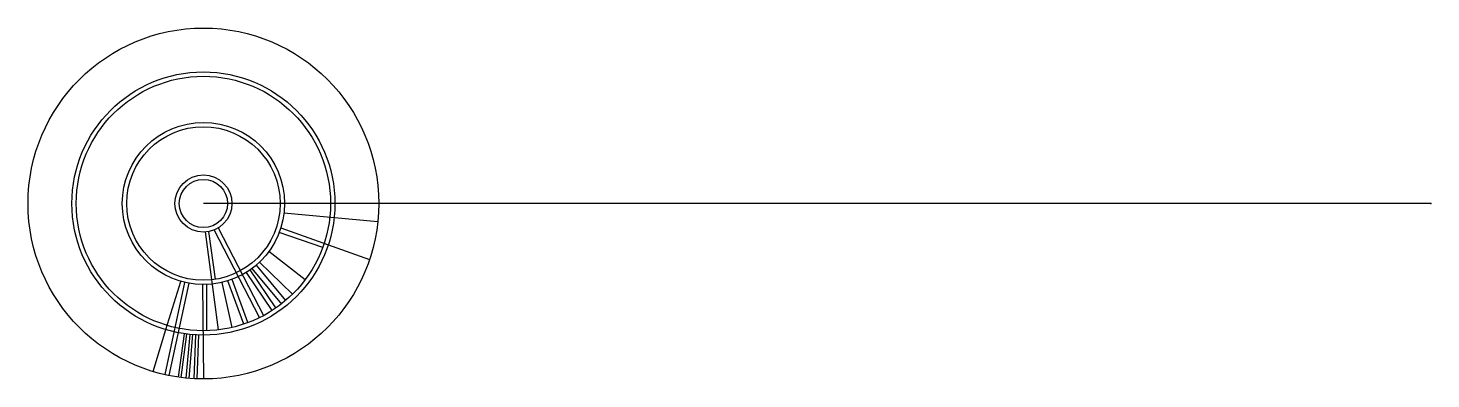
# Model space of a CAD drawing. Header units: millimetres. Extents: x -160 to 0, y -20 to 20.
import ezdxf

# ---------------------------------------------------------------- set-up
doc = ezdxf.new("R2010")
doc.units = ezdxf.units.MM
doc.layers.get('0').update_dxf_attribs({"linetype": 'CONTINUOUS'})

msp = doc.modelspace()

# ---------------------------------------------------------------- linework, layer by layer
for p, q in [((0, 0), (-140, 0)), ((-130.81, -1.06), (-120.1, -2.04)), ((-138.63, -8.64), (-139.37, -3.19)), ((-133.6, -13.01), (-138.76, -3)), ((-138.31, -2.78), (-133.15, -12.78)), ((-131.17, -2.77), (-121.04, -6.37)), ((-139.81, -3.24), (-138.3, -14.4)), ((-126.39, -5.01), (-131.36, -3.29)), ((-128.4, -8.7), (-132.53, -5.46)), ((-132.16, -12.2), (-135.1, -7.85)), ((-131.73, -11.91), (-134.67, -7.56)), ((-134.46, -7.41), (-131.11, -11.46)), ((-133.98, -7.02), (-130.64, -11.07)), ((-133.59, -6.67), (-129.83, -10.33)), ((-142.14, -9), (-144.41, -19.51)), ((-144.28, -14.38), (-142.59, -8.88)), ((-141.68, -9.1), (-143.94, -19.61)), ((-140.09, -9.25), (-140, -20)), ((-139.62, -14.5), (-139.62, -9.24)), ((-136.74, -14.13), (-137.86, -9)), ((-135.39, -13.75), (-137.2, -8.82)), ((-134.93, -13.58), (-136.74, -8.66)), ((-145.74, -19.16), (-144.28, -14.38)), ((-142.18, -14.84), (-142.87, -19.79)), ((-142.53, -19.84), (-141.88, -14.88)), ((-141.54, -14.92), (-142, -19.9)), ((-141.63, -19.93), (-141.22, -14.95)), ((-140.89, -14.97), (-141.09, -19.97)), ((-140.73, -19.99), (-140.53, -14.99))]:
    msp.add_line(p, q)
for radius in [20, 15, 14.5, 9.25, 8.75, 3.25, 2.75]:
    msp.add_circle((-140, 0), radius)
msp.add_point((0, 0))

doc.saveas('drawing.dxf')
